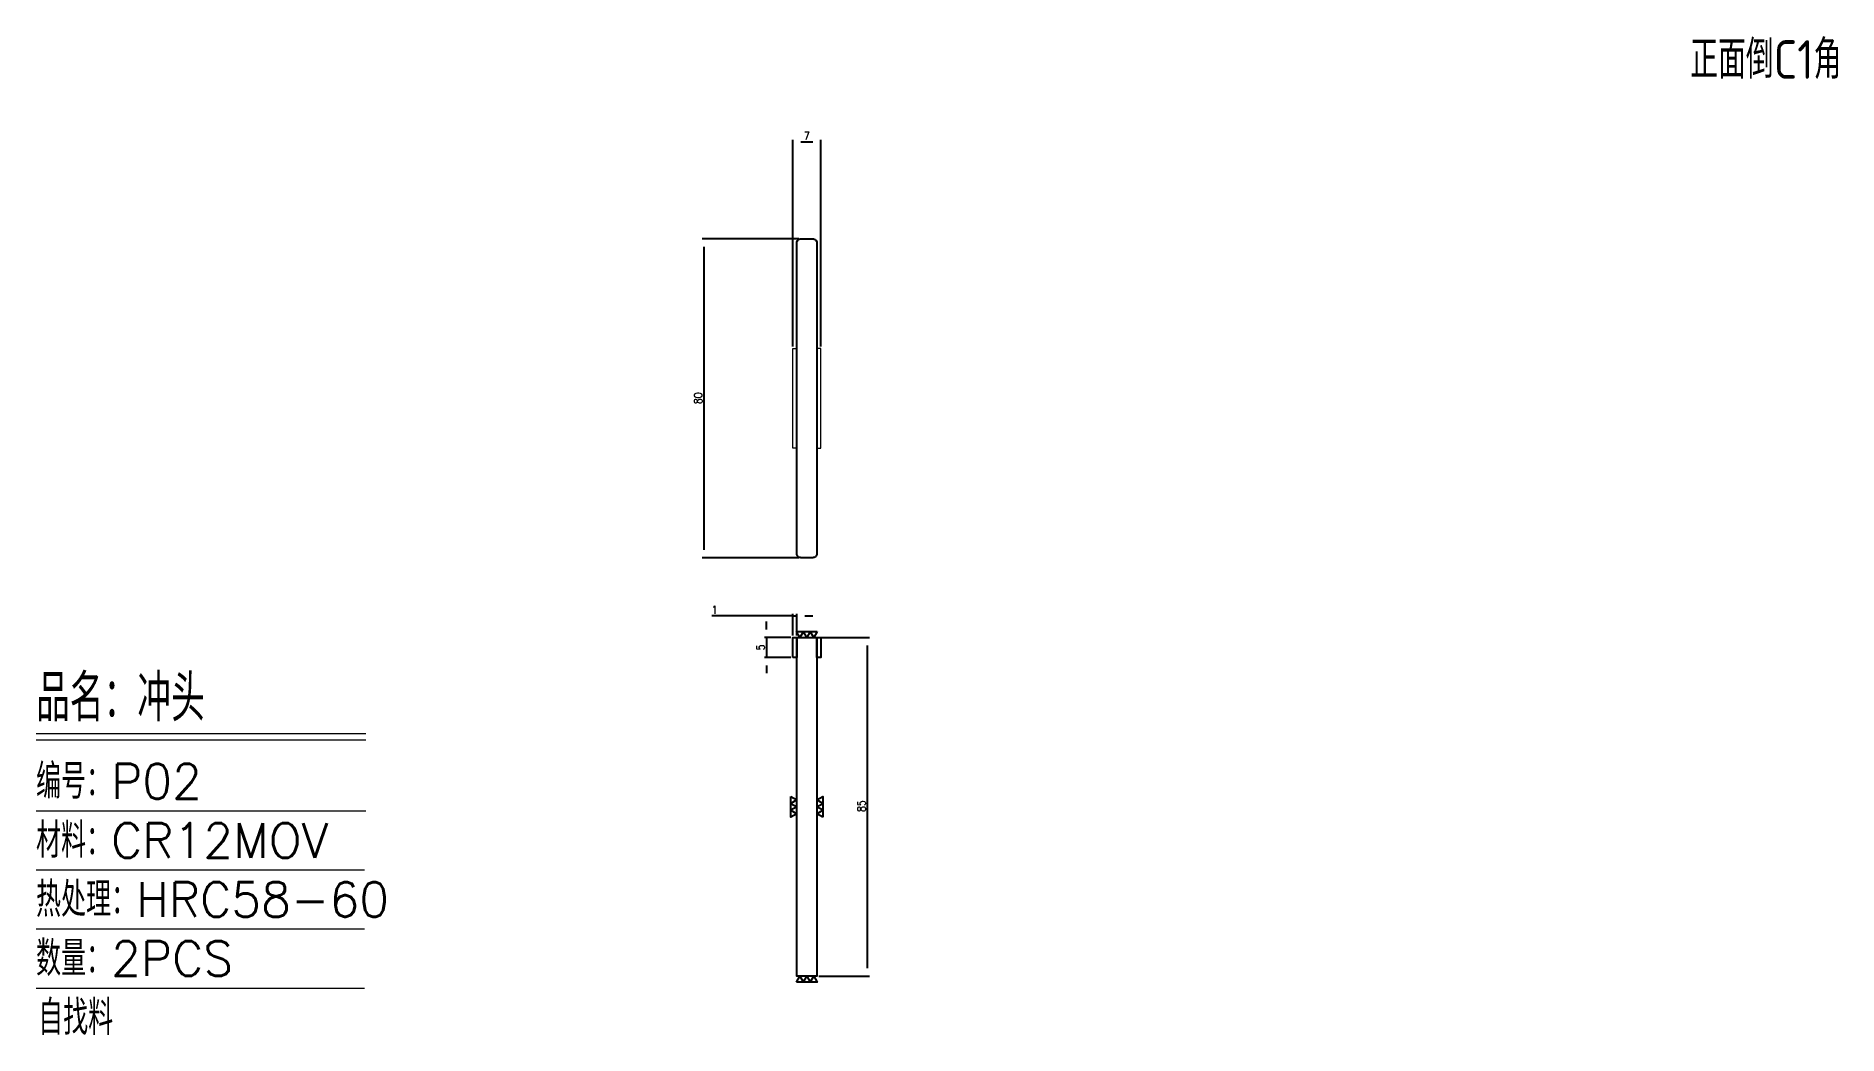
# Model space of a CAD drawing. Header units: millimetres. Extents: x 91066 to 91519, y 10989 to 11240.
import ezdxf

# ---------------------------------------------------------------- set-up
doc = ezdxf.new("R2010")
doc.units = ezdxf.units.MM
for name, color, linetype in [('DIM', 4, 'Continuous'), ('PUNCH', 2, 'Continuous'), ('TEXT', 4, 'Continuous')]:
    doc.layers.add(name, color=color, linetype=linetype)
doc.styles.add('chinesef_fs', font='simplex.shx', dxfattribs={"bigfont": 'gbcbig.shx'})
doc.styles.add('gbenor', font='gbenor.shx', dxfattribs={"bigfont": 'gbcbig.shx'})
doc.styles.get("Standard").update_dxf_attribs({"font": 'txt.shx', "width": 0.85, "bigfont": 'ctxt.shx'})
doc.dimstyles.new('T-2-WX', dxfattribs={"dimtxt": 2, "dimasz": 2, "dimexe": 0.5, "dimexo": 0.5, "dimgap": 0.5, "dimtad": 1, "dimtxsty": 'Standard', "dimblk": 'OPEN30', "dimcen": 0, "dimazin": 3, "dimtfac": 1, "dimtmove": 0, "dimatfit": 3, "dimldrblk": 'OPEN30', "dimlwd": -1, "dimlwe": -1})

# ---------------------------------------------------------------- blocks, each defined once
blk = doc.blocks.new('*D7579')
at = {"layer": 'Defpoints', "color": 0}
for p in [(91262.36, 11088.94), (91275.09, 11088.94), (91262.36, 11003.94)]:
    blk.add_point(p, dxfattribs=at)
at = {"layer": 'DIM', "color": 0}
for p, q in [((91262.86, 11088.94), (91275.59, 11088.94)), ((91275.09, 11005.94), (91275.09, 11086.94)), ((91262.86, 11003.94), (91275.59, 11003.94))]:
    blk.add_line(p, q, dxfattribs=at)
at = {"layer": 'DIM', "color": 0, "insert": (91273.59, 11046.63), "char_height": 2, "attachment_point": 5, "rotation": 90}
blk.add_mtext('85', dxfattribs=at)
blk = doc.blocks.new('_Open30')
blk = doc.blocks.new('*D7580')
at = {"layer": 'Defpoints', "color": 0}
for p in [(91263.36, 11213.3), (91256.36, 11161.44), (91263.36, 11161.44)]:
    blk.add_point(p, dxfattribs=at)
at = {"layer": 'DIM', "color": 0}
for p, q in [((91256.36, 11161.94), (91256.36, 11213.8)), ((91258.36, 11213.3), (91261.36, 11213.3)), ((91263.36, 11161.94), (91263.36, 11213.8))]:
    blk.add_line(p, q, dxfattribs=at)
at = {"layer": 'DIM', "color": 0, "insert": (91259.86, 11214.8), "char_height": 2, "attachment_point": 5}
blk.add_mtext('7', dxfattribs=at)
blk = doc.blocks.new('*D7581')
at = {"layer": 'Defpoints', "color": 0}
for p in [(91234.09, 11188.94), (91258.36, 11188.94), (91258.36, 11108.94)]:
    blk.add_point(p, dxfattribs=at)
at = {"layer": 'DIM', "color": 0}
for p, q in [((91257.86, 11188.94), (91233.59, 11188.94)), ((91234.09, 11110.94), (91234.09, 11186.94)), ((91257.86, 11108.94), (91233.59, 11108.94))]:
    blk.add_line(p, q, dxfattribs=at)
at = {"layer": 'DIM', "color": 0, "insert": (91232.59, 11148.94), "char_height": 2, "attachment_point": 5, "rotation": 90}
blk.add_mtext('80', dxfattribs=at)
blk = doc.blocks.new('*D7582')
at = {"layer": 'Defpoints', "color": 0}
for p in [(91257.36, 11094.4), (91256.36, 11088.94), (91257.36, 11088.94)]:
    blk.add_point(p, dxfattribs=at)
at = {"layer": 'DIM', "color": 0}
for p, q in [((91256.36, 11094.4), (91236.03, 11094.4)), ((91254.36, 11094.4), (91252.36, 11094.4)), ((91256.36, 11089.44), (91256.36, 11094.9)), ((91256.36, 11094.4), (91257.36, 11094.4)), ((91257.36, 11089.44), (91257.36, 11094.9)), ((91259.36, 11094.4), (91261.36, 11094.4))]:
    blk.add_line(p, q, dxfattribs=at)
at = {"layer": 'DIM', "color": 0, "insert": (91236.73, 11095.9), "char_height": 2, "attachment_point": 5}
blk.add_mtext('1', dxfattribs=at)
blk = doc.blocks.new('*D7583')
at = {"layer": 'Defpoints', "color": 0}
for p in [(91256.36, 11088.94), (91249.77, 11083.94), (91256.36, 11083.94)]:
    blk.add_point(p, dxfattribs=at)
at = {"layer": 'DIM', "color": 0}
for p, q in [((91249.77, 11090.94), (91249.77, 11092.94)), ((91255.86, 11088.94), (91249.27, 11088.94)), ((91249.77, 11088.94), (91249.77, 11083.94)), ((91255.86, 11083.94), (91249.27, 11083.94)), ((91249.77, 11081.94), (91249.77, 11079.94))]:
    blk.add_line(p, q, dxfattribs=at)
at = {"layer": 'DIM', "color": 0, "insert": (91248.27, 11086.44), "char_height": 2, "attachment_point": 5, "rotation": 90}
blk.add_mtext('5', dxfattribs=at)

msp = doc.modelspace()

# ---------------------------------------------------------------- linework, layer by layer
at = {"layer": 'DIM', "color": 4, "linetype": 'Continuous', "lineweight": 13}
for p, q in [((91066.461, 11064.815), (91149.201, 11064.815)), ((91066.461, 11063.291), (91149.201, 11063.291)), ((91066.461, 11045.428), (91149.201, 11045.428)), ((91066.461, 11030.615), (91148.842, 11030.615)), ((91066.461, 11015.801), (91148.842, 11015.801)), ((91066.461, 11000.988), (91148.842, 11000.988))]:
    msp.add_line(p, q, dxfattribs=at)
at = {"layer": 'DIM'}
for points in [[(91262.458, 11090.438), (91261.592, 11088.938), (91260.726, 11090.438), (91259.86, 11088.938), (91258.994, 11090.438), (91258.128, 11088.938), (91257.262, 11090.438), (91262.458, 11090.438)], [(91255.86, 11049.036), (91257.36, 11048.17), (91255.86, 11047.304), (91257.36, 11046.438), (91255.86, 11045.572), (91257.36, 11044.705), (91255.86, 11043.839), (91255.86, 11049.036)], [(91263.86, 11043.839), (91262.36, 11044.705), (91263.86, 11045.572), (91262.36, 11046.438), (91263.86, 11047.304), (91262.36, 11048.17), (91263.86, 11049.036), (91263.86, 11043.839)], [(91257.262, 11002.438), (91258.128, 11003.938), (91258.994, 11002.438), (91259.86, 11003.938), (91260.726, 11002.438), (91261.592, 11003.938), (91262.458, 11002.438), (91257.262, 11002.438)]]:
    msp.add_lwpolyline(points, close=True, dxfattribs=at)
at = {"layer": 'PUNCH'}
msp.add_lwpolyline([(91257.36, 11109.938), (91257.36, 11187.938, -0.4142136), (91258.36, 11188.938), (91261.36, 11188.938, -0.4142136), (91262.36, 11187.938), (91262.36, 11109.938, -0.4142136), (91261.36, 11108.938), (91258.36, 11108.938, -0.4142136)], format="xyb", close=True, dxfattribs=at)
at = {"layer": 'PUNCH', "linetype": 'Continuous', "lineweight": 15}
for points in [[(91256.36, 11136.438), (91256.36, 11161.438), (91257.36, 11161.438), (91257.36, 11136.438)], [(91263.36, 11136.438), (91263.36, 11161.438), (91262.36, 11161.438), (91262.36, 11136.438)]]:
    msp.add_lwpolyline(points, close=True, dxfattribs=at)
at = {"layer": 'PUNCH'}
for points in [[(91256.36, 11083.938), (91256.36, 11088.938), (91257.36, 11088.938), (91257.36, 11083.938)], [(91257.36, 11088.938), (91262.36, 11088.938), (91262.36, 11003.938), (91257.36, 11003.938)], [(91262.36, 11083.938), (91262.36, 11088.938), (91263.36, 11088.938), (91263.36, 11083.938)]]:
    msp.add_lwpolyline(points, close=True, dxfattribs=at)

# ---------------------------------------------------------------- texts
at = {"layer": 'DIM', "color": 3, "linetype": 'Continuous', "lineweight": 13, "style": 'chinesef_fs'}
for s, height, p in [('品名：冲头', 11.7634, (91066.461, 11067.865)), ('编号：P02', 8.7136, (91066.461, 11048.477)), ('材料：CR12MOV', 8.7136, (91066.461, 11033.664)), ('热处理：HRC58-60', 8.71362, (91066.461, 11018.851)), ('数量：2PCS', 8.7136, (91066.461, 11004.038)), ('自找料', 8.7136, (91066.991, 10989.225))]:
    msp.add_text(s, height=height, dxfattribs=at).set_placement(p)
at = {"layer": 'TEXT', "color": 4, "lineweight": 18, "style": 'gbenor'}
msp.add_text('正面倒C1角', height=9.6782, dxfattribs=at).set_placement((91481.538, 11229.092))

# ---------------------------------------------------------------- dimensions: what is measured, and where the dimension line sits
at = {"layer": 'DIM', "color": 2}
dim = msp.add_linear_dim(base=(91263.36, 11213.296), p1=(91256.36, 11161.438), p2=(91263.36, 11161.438), dimstyle='T-2-WX', dxfattribs=at)
dim.commit()
dim.dimension.update_dxf_attribs({"geometry": '*D7580', "text_midpoint": (91259.86, 11214.796)})
for base, p1, p2, picture, middle in [((91234.092, 11188.938), (91258.36, 11108.938), (91258.36, 11188.938), '*D7581', (91232.592, 11148.938)), ((91249.766, 11083.938), (91256.36, 11088.938), (91256.36, 11083.938), '*D7583', (91248.266, 11086.438))]:
    dim = msp.add_linear_dim(base=base, p1=p1, p2=p2, angle=90, dimstyle='T-2-WX', dxfattribs=at)
    dim.commit()
    dim.dimension.update_dxf_attribs({"geometry": picture, "text_midpoint": middle})
dim = msp.add_linear_dim(base=(91257.36, 11094.399), p1=(91256.36, 11088.938), p2=(91257.36, 11088.938), dimstyle='T-2-WX', dxfattribs=at)
dim.commit()
dim.dimension.update_dxf_attribs({"geometry": '*D7582', "text_midpoint": (91236.728, 11094.399), "dimtype": 160})
dim = msp.add_linear_dim(base=(91275.091, 11088.938), p1=(91262.36, 11003.938), p2=(91262.36, 11088.938), angle=90, dimstyle='T-2-WX', dxfattribs=at)
dim.commit()
dim.dimension.update_dxf_attribs({"geometry": '*D7579', "text_midpoint": (91275.091, 11046.626), "dimtype": 160})

doc.saveas('drawing.dxf')
